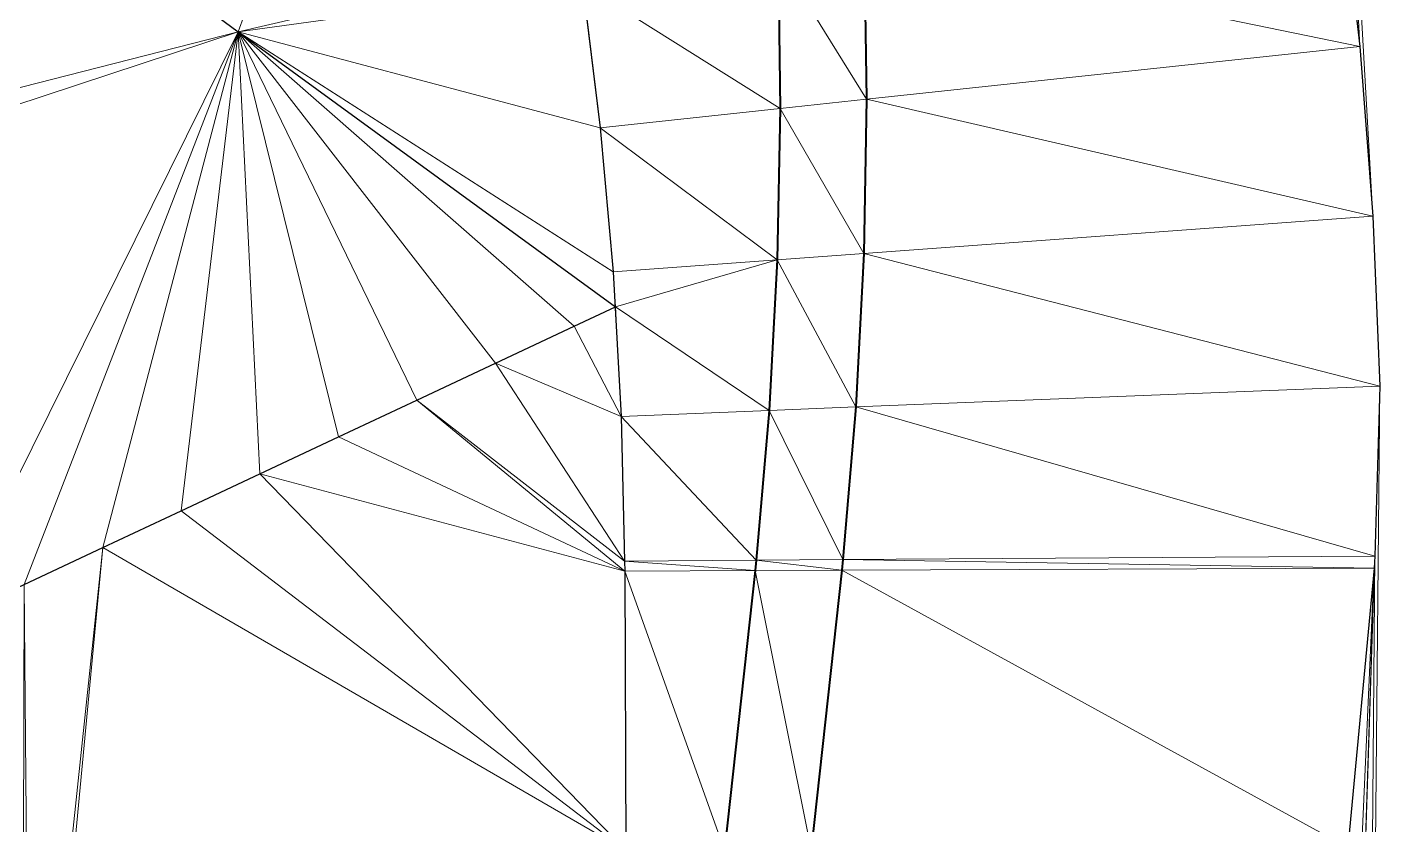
# Model space of a CAD drawing. Header units: metres. Extents: x 246428 to 246884, y 7418966 to 7419490.
# Drawn here: x 246868.33 to 246883.92, y 7419394.8 to 7419403.99 of the extents above; entities that cross this region are included whole.
import ezdxf

# ---------------------------------------------------------------- set-up
doc = ezdxf.new("R2010")
doc.units = ezdxf.units.M
doc.linetypes.add('blank name', pattern=[0])
doc.linetypes.add('HIDDEN', pattern=[9.525, 6.35, -3.175])
doc.layers.add('_12D_UNMAPPED', color=7, linetype='Continuous')
for name, color, linetype, lineweight in [('BATTER', 250, 'HIDDEN', 25), ('DRAINAGE_SWALE', 7, 'CHANNEL_DASHDOT_X4', 40), ('GRADELINES', 250, 'HIDDEN', 25)]:
    doc.layers.add(name, color=color, linetype=linetype, lineweight=lineweight)
doc.styles.get("Standard").update_dxf_attribs({"font": 'romans.shx', "width": 0.65})
doc.linetypes.add('CHANNEL_DASHDOT_X4', pattern='A,6,-1,1,-1,0.004,[">",Standard,S=4,R=0,X=0,Y=-1.7144],0.004,1,-1,6,-1,1,-1', length=20.008)

msp = doc.modelspace()

# ---------------------------------------------------------------- linework, layer by layer
at = {"layer": '_12D_UNMAPPED', "color": 3, "linetype": 'blank name', "lineweight": 0}
for points in [[(246883.689, 7419403.767, 37.462), (246883.465, 7419405.714, 37.409), (246883.353, 7419410.409, 37.4)], [(246883.839, 7419401.813, 37.512), (246883.689, 7419403.767, 37.462), (246883.353, 7419410.409, 37.4)], [(246859.192, 7419400.983, 36.623), (246862.684, 7419409.828, 36.602), (246870.765, 7419403.938, 36.553)], [(246870.765, 7419403.938, 36.553), (246862.684, 7419409.828, 36.602), (246872.66, 7419409.131, 36.706)], [(246874.679, 7419404.846, 36.622), (246870.765, 7419403.938, 36.553), (246872.66, 7419409.131, 36.706)], [(246877.977, 7419404.942, 36.024), (246883.465, 7419405.714, 37.409), (246883.689, 7419403.767, 37.462)], [(246876.986, 7419404.803, 36.044), (246877.977, 7419404.942, 36.024), (246878.005, 7419403.16, 36.033)], [(246878.005, 7419403.16, 36.033), (246877.977, 7419404.942, 36.024), (246883.689, 7419403.767, 37.462)], [(246874.679, 7419404.846, 36.622), (246874.731, 7419404.486, 36.613), (246870.765, 7419403.938, 36.553)], [(246874.731, 7419404.486, 36.613), (246876.986, 7419404.803, 36.044), (246877.011, 7419403.054, 36.053)], [(246877.011, 7419403.054, 36.053), (246876.986, 7419404.803, 36.044), (246878.005, 7419403.16, 36.033)], [(246874.731, 7419404.486, 36.613), (246874.936, 7419402.832, 36.574), (246870.765, 7419403.938, 36.553)], [(246874.936, 7419402.832, 36.574), (246874.731, 7419404.486, 36.613), (246877.011, 7419403.054, 36.053)], [(246859.614, 7419400.264, 36.632), (246859.192, 7419400.983, 36.623), (246870.765, 7419403.938, 36.553)], [(246867.393, 7419397.147, 36.616), (246859.614, 7419400.264, 36.632), (246870.765, 7419403.938, 36.553)], [(246868.298, 7419397.572, 36.606), (246867.393, 7419397.147, 36.616), (246870.765, 7419403.938, 36.553)], [(246869.203, 7419397.996, 36.596), (246868.298, 7419397.572, 36.606), (246870.765, 7419403.938, 36.553)], [(246870.108, 7419398.421, 36.586), (246869.203, 7419397.996, 36.596), (246870.765, 7419403.938, 36.553)], [(246871.014, 7419398.846, 36.576), (246870.108, 7419398.421, 36.586), (246870.765, 7419403.938, 36.553)], [(246871.919, 7419399.271, 36.566), (246871.014, 7419398.846, 36.576), (246870.765, 7419403.938, 36.553)], [(246872.824, 7419399.696, 36.556), (246871.919, 7419399.271, 36.566), (246870.765, 7419403.938, 36.553)], [(246873.729, 7419400.121, 36.495), (246872.824, 7419399.696, 36.556), (246870.765, 7419403.938, 36.553)], [(246874.936, 7419402.832, 36.574), (246875.085, 7419401.172, 36.535), (246870.765, 7419403.938, 36.553)], [(246870.765, 7419403.938, 36.553), (246875.085, 7419401.172, 36.535), (246875.113, 7419400.77, 36.526)], [(246873.729, 7419400.121, 36.495), (246870.765, 7419403.938, 36.553), (246874.635, 7419400.546, 36.536)], [(246874.635, 7419400.546, 36.536), (246870.765, 7419403.938, 36.553), (246875.113, 7419400.77, 36.526)], [(246878.005, 7419403.16, 36.033), (246883.689, 7419403.767, 37.462), (246883.839, 7419401.813, 37.512)], [(246874.936, 7419402.832, 36.574), (246877.011, 7419403.054, 36.053), (246876.976, 7419401.311, 36.061)], [(246876.976, 7419401.311, 36.061), (246877.011, 7419403.054, 36.053), (246877.973, 7419401.383, 36.041)], [(246877.011, 7419403.054, 36.053), (246878.005, 7419403.16, 36.033), (246877.973, 7419401.383, 36.041)], [(246877.973, 7419401.383, 36.041), (246878.005, 7419403.16, 36.033), (246883.839, 7419401.813, 37.512)], [(246875.085, 7419401.172, 36.535), (246874.936, 7419402.832, 36.574), (246876.976, 7419401.311, 36.061)], [(246877.973, 7419401.383, 36.041), (246883.839, 7419401.813, 37.512), (246883.922, 7419399.855, 37.561)], [(246875.085, 7419401.172, 36.535), (246876.976, 7419401.311, 36.061), (246875.113, 7419400.77, 36.526)], [(246876.976, 7419401.311, 36.061), (246875.113, 7419400.77, 36.53), (246875.113, 7419400.77, 36.526)], [(246876.976, 7419401.311, 36.061), (246876.883, 7419399.576, 36.07), (246875.113, 7419400.77, 36.53)], [(246876.883, 7419399.576, 36.07), (246876.976, 7419401.311, 36.061), (246877.882, 7419399.616, 36.05)], [(246876.976, 7419401.311, 36.061), (246877.973, 7419401.383, 36.041), (246877.882, 7419399.616, 36.05)], [(246877.882, 7419399.616, 36.05), (246877.973, 7419401.383, 36.041), (246883.922, 7419399.855, 37.561)], [(246875.179, 7419399.508, 36.496), (246874.635, 7419400.546, 36.536), (246875.113, 7419400.77, 36.53)], [(246875.113, 7419400.77, 36.53), (246874.635, 7419400.546, 36.536), (246875.113, 7419400.77, 36.526)], [(246876.883, 7419399.576, 36.07), (246875.179, 7419399.508, 36.496), (246875.113, 7419400.77, 36.53)], [(246875.179, 7419399.508, 36.496), (246873.729, 7419400.121, 36.495), (246874.635, 7419400.546, 36.536)], [(246875.217, 7419397.842, 36.458), (246872.824, 7419399.696, 36.556), (246873.729, 7419400.121, 36.495)], [(246875.179, 7419399.508, 36.496), (246875.217, 7419397.842, 36.458), (246873.729, 7419400.121, 36.495)], [(246877.882, 7419399.616, 36.05), (246883.922, 7419399.855, 37.561), (246883.865, 7419397.897, 37.592)], [(246883.922, 7419399.855, 37.561), (246883.6, 7419365.72, 37.679), (246883.865, 7419397.897, 37.592)], [(246875.218, 7419397.725, 36.455), (246871.919, 7419399.271, 36.566), (246872.824, 7419399.696, 36.556)], [(246875.217, 7419397.842, 36.458), (246875.218, 7419397.725, 36.455), (246872.824, 7419399.696, 36.556)], [(246876.883, 7419399.576, 36.07), (246877.882, 7419399.616, 36.05), (246877.732, 7419397.858, 36.059)], [(246877.732, 7419397.858, 36.059), (246877.882, 7419399.616, 36.05), (246883.865, 7419397.897, 37.592)], [(246875.179, 7419399.508, 36.496), (246876.883, 7419399.576, 36.07), (246876.732, 7419397.852, 36.079)], [(246875.217, 7419397.842, 36.458), (246875.179, 7419399.508, 36.496), (246876.732, 7419397.852, 36.079)], [(246876.732, 7419397.852, 36.079), (246876.883, 7419399.576, 36.07), (246877.732, 7419397.858, 36.059)], [(246875.218, 7419397.725, 36.455), (246871.014, 7419398.846, 36.576), (246871.919, 7419399.271, 36.566)], [(246875.231, 7419394.509, 36.38), (246870.108, 7419398.421, 36.586), (246871.014, 7419398.846, 36.576)], [(246875.218, 7419397.725, 36.455), (246875.231, 7419394.509, 36.38), (246871.014, 7419398.846, 36.576)], [(246875.231, 7419394.509, 36.38), (246869.203, 7419397.996, 36.596), (246870.108, 7419398.421, 36.586)], [(246868.362, 7419390.042, 36.398), (246868.298, 7419397.572, 36.606), (246869.203, 7419397.996, 36.596)], [(246868.448, 7419389.99, 36.398), (246868.362, 7419390.042, 36.398), (246869.203, 7419397.996, 36.596)], [(246868.448, 7419389.99, 36.398), (246869.203, 7419397.996, 36.596), (246875.231, 7419394.509, 36.38)], [(246877.732, 7419397.858, 36.059), (246883.865, 7419397.897, 37.592), (246883.854, 7419397.759, 37.593)], [(246883.6, 7419365.72, 37.679), (246883.272, 7419379.541, 37.648), (246883.865, 7419397.897, 37.592)], [(246883.865, 7419397.897, 37.592), (246883.272, 7419379.541, 37.648), (246883.854, 7419397.759, 37.593)], [(246875.217, 7419397.842, 36.458), (246876.732, 7419397.852, 36.079), (246876.72, 7419397.731, 36.079)], [(246875.218, 7419397.725, 36.455), (246875.217, 7419397.842, 36.458), (246876.72, 7419397.731, 36.079)], [(246875.218, 7419397.725, 36.455), (246876.72, 7419397.731, 36.079), (246876.367, 7419394.513, 36.096)], [(246875.231, 7419394.509, 36.38), (246875.218, 7419397.725, 36.455), (246876.367, 7419394.513, 36.096)], [(246876.367, 7419394.513, 36.096), (246876.72, 7419397.731, 36.079), (246877.367, 7419394.517, 36.076)], [(246876.72, 7419397.731, 36.079), (246876.732, 7419397.852, 36.079), (246877.72, 7419397.735, 36.059)], [(246876.72, 7419397.731, 36.079), (246877.72, 7419397.735, 36.059), (246877.367, 7419394.517, 36.076)], [(246876.732, 7419397.852, 36.079), (246877.732, 7419397.858, 36.059), (246877.72, 7419397.735, 36.059)], [(246877.367, 7419394.517, 36.076), (246877.72, 7419397.735, 36.059), (246883.554, 7419394.542, 37.622)], [(246877.72, 7419397.735, 36.059), (246877.732, 7419397.858, 36.059), (246883.854, 7419397.759, 37.593)], [(246877.72, 7419397.735, 36.059), (246883.854, 7419397.759, 37.593), (246883.554, 7419394.542, 37.622)], [(246883.272, 7419379.541, 37.648), (246883.264, 7419384.541, 37.635), (246883.854, 7419397.759, 37.593)], [(246883.854, 7419397.759, 37.593), (246883.264, 7419384.541, 37.635), (246883.554, 7419394.542, 37.622)], [(246868.362, 7419390.042, 36.398), (246868.276, 7419390.093, 36.399), (246868.298, 7419397.572, 36.606)]]:
    msp.add_3dface(points, dxfattribs=at)
at = {"layer": 'BATTER'}
for points in [[(246881.657, 7419420.675, 37.337), (246882.474, 7419415.741, 37.368), (246883.288, 7419410.807, 37.397), (246883.353, 7419410.409, 37.4), (246883.353, 7419410.409, 37.4), (246883.408, 7419406.138, 37.398), (246883.465, 7419405.714, 37.409), (246883.689, 7419403.767, 37.462), (246883.839, 7419401.813, 37.512), (246883.922, 7419399.855, 37.561), (246883.865, 7419397.897, 37.592), (246883.854, 7419397.759, 37.593), (246883.554, 7419394.542, 37.622), (246883.298, 7419392.444, 37.626), (246883.285, 7419389.541, 37.63), (246883.264, 7419384.541, 37.635), (246883.272, 7419379.541, 37.648), (246883.29, 7419374.541, 37.664)], [(246872.536, 7419419.325, 36.635), (246873.268, 7419414.378, 36.676), (246874, 7419409.432, 36.717), (246874.059, 7419409.033, 36.721), (246874.059, 7419409.033, 36.721), (246874.679, 7419404.846, 36.622), (246874.731, 7419404.486, 36.613), (246874.936, 7419402.832, 36.574), (246875.085, 7419401.172, 36.535), (246875.179, 7419399.508, 36.496), (246875.217, 7419397.842, 36.458), (246875.218, 7419397.725, 36.455), (246875.231, 7419394.509, 36.38), (246875.239, 7419392.412, 36.331), (246875.251, 7419389.509, 36.35), (246875.271, 7419384.509, 36.384), (246875.291, 7419379.509, 36.418), (246875.311, 7419374.509, 36.452)]]:
    msp.add_polyline3d(points, dxfattribs=at)
at = {"layer": 'DRAINAGE_SWALE'}
for points in [[(246876.163, 7419419.862, 35.949), (246876.959, 7419414.925, 35.974), (246877.754, 7419409.988, 35.999), (246877.818, 7419409.59, 36.001), (246877.818, 7419409.59, 36.001), (246877.962, 7419405.332, 36.022), (246877.977, 7419404.942, 36.024), (246878.005, 7419403.16, 36.033), (246877.973, 7419401.383, 36.041), (246877.882, 7419399.616, 36.05), (246877.732, 7419397.858, 36.059), (246877.72, 7419397.735, 36.059), (246877.367, 7419394.517, 36.076), (246877.137, 7419392.419, 36.086), (246877.17, 7419389.517, 36.101), (246877.225, 7419384.517, 36.126), (246877.28, 7419379.517, 36.151), (246877.336, 7419374.517, 36.176)], [(246875.174, 7419419.715, 35.969), (246875.97, 7419414.778, 35.994), (246876.765, 7419409.842, 36.019), (246876.829, 7419409.444, 36.021), (246876.829, 7419409.443, 36.021), (246876.973, 7419405.186, 36.042), (246876.986, 7419404.803, 36.044), (246877.011, 7419403.054, 36.053), (246876.976, 7419401.311, 36.061), (246876.883, 7419399.576, 36.07), (246876.732, 7419397.852, 36.079), (246876.72, 7419397.731, 36.079), (246876.367, 7419394.513, 36.096), (246876.137, 7419392.415, 36.106), (246876.17, 7419389.512, 36.121), (246876.225, 7419384.513, 36.146), (246876.28, 7419379.513, 36.171), (246876.336, 7419374.513, 36.196)]]:
    msp.add_polyline3d(points, dxfattribs=at)
at = {"layer": 'GRADELINES'}
for points in [[(246862.684, 7419409.828, 36.602), (246870.765, 7419403.938, 36.553), (246875.113, 7419400.77, 36.526)], [(246861.056, 7419394.173, 36.686), (246861.961, 7419394.598, 36.676), (246862.866, 7419395.023, 36.666), (246863.772, 7419395.447, 36.656), (246864.677, 7419395.872, 36.646), (246865.582, 7419396.297, 36.636), (246866.487, 7419396.722, 36.626), (246867.393, 7419397.147, 36.616), (246868.298, 7419397.572, 36.606), (246869.203, 7419397.996, 36.596), (246870.108, 7419398.421, 36.586), (246871.014, 7419398.846, 36.576), (246871.919, 7419399.271, 36.566), (246872.824, 7419399.696, 36.556), (246873.729, 7419400.121, 36.546), (246874.635, 7419400.546, 36.536), (246875.113, 7419400.77, 36.53)]]:
    msp.add_polyline3d(points, dxfattribs=at)

doc.saveas('drawing.dxf')
